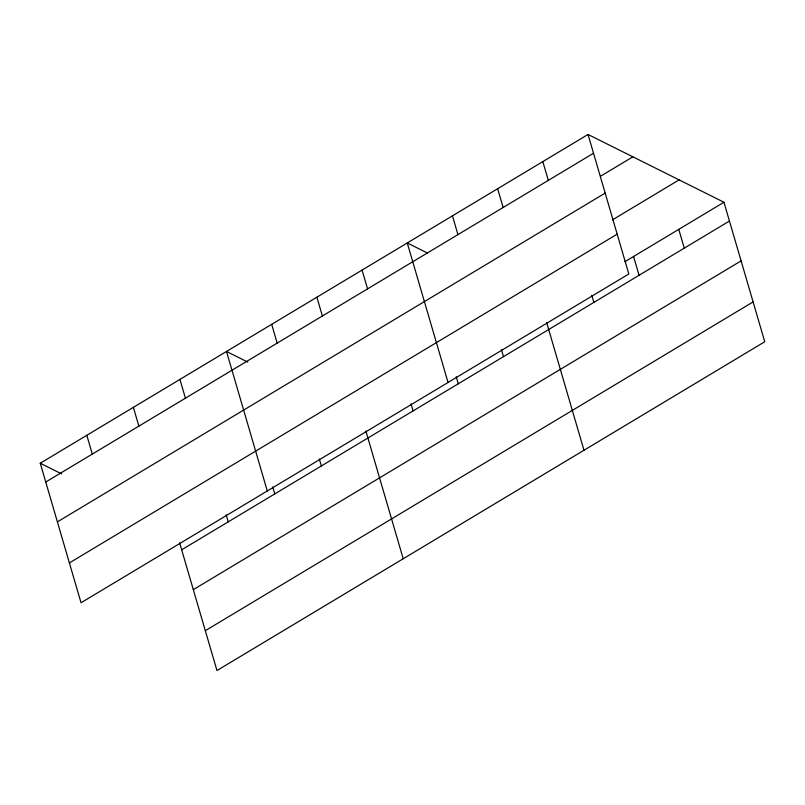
<?xml version="1.0" encoding="UTF-8"?>
<svg xmlns="http://www.w3.org/2000/svg" width="805" height="805" viewBox="0 0 805 805"><rect width="100%" height="100%" fill="white"/><g stroke="black" fill="none" stroke-linecap="round" stroke-linejoin="round"><path stroke-width="1.21" d="M588.032 134.465L628.826 273.982L81.043 602.754L40.25 463.247L588.032 134.465L723.957 202.246L764.75 341.753L216.968 670.535L179.606 542.761M45.744 482.024L593.516 153.252M600.6 176.204L632.881 156.834M57.397 521.871L605.169 193.089M612.384 219.916L679.098 179.877M69.391 562.916L617.173 234.134M624.962 261.665L723.957 202.246M181.668 549.805L729.451 221.033M193.321 589.642L741.093 260.87M205.325 630.697L753.098 301.915M427.445 253.032L407.26 242.959L448.053 382.476M247.799 362.079L226.497 351.463L267.29 490.97M40.25 463.247L61.552 473.863M678.766 229.375L684.26 248.151M633.575 256.493L639.059 275.28M591.816 295.355L593.869 302.398M542.832 161.594L548.326 180.37M546.625 322.483L583.987 450.257M497.641 188.712L503.135 207.499M501.424 349.612L503.487 356.655M452.45 215.841L457.944 234.627M456.234 376.73L458.297 383.774M411.043 403.858L413.106 410.902M362.069 270.088L367.563 288.874M365.852 430.977L403.214 558.75M316.878 297.206L322.372 315.993M319.293 458.92L321.356 465.964M271.688 324.335L277.182 343.121M272.734 486.874L274.787 493.918M226.175 514.818L228.228 521.861M179.938 379.407L185.422 398.193M133.368 407.35L138.863 426.137M86.809 435.294L92.303 454.08"/></g></svg>
